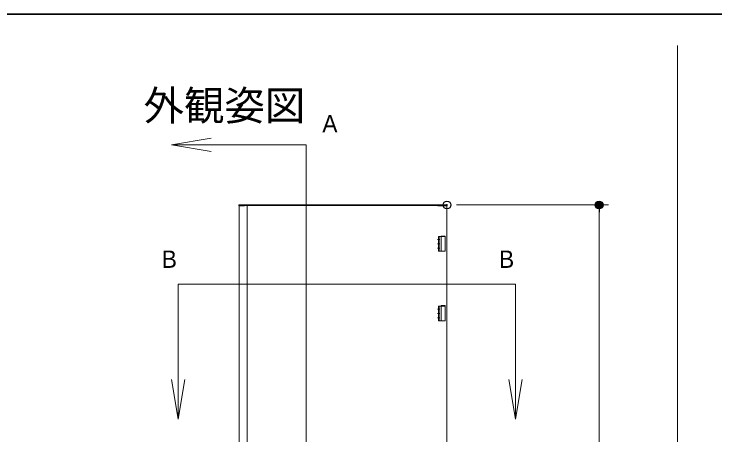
# Model space of a CAD drawing. Units: millimetres, scale not verified. Extents: x -909 to 909, y -457 to 457.
# Drawn here: x -499.2 to -276.2, y 281.6 to 415.5 of the extents above; entities that cross this region are included whole.
import ezdxf
from ezdxf.enums import TextEntityAlignment as Align

# ---------------------------------------------------------------- set-up
doc = ezdxf.new("R2010")
doc.units = ezdxf.units.MM
doc.header["$LTSCALE"] = 5
doc.header["$PDMODE"] = 32
doc.header["$PDSIZE"] = 2.5
for name, color, linetype, lineweight in [('0-0_1図面枠', 7, 'Continuous', 20), ('0-1_3一般', 7, 'Continuous', 15), ('0-2_2寸法-1', 7, 'Continuous', 15), ('0-3_0', 7, 'Continuous', 25)]:
    doc.layers.add(name, color=color, linetype=linetype, lineweight=lineweight)
doc.layers.add('0-4_Defpoints', color=7, linetype='Continuous')
doc.styles.add('ＭＳ Ｐゴシック', font='')
doc.styles.get('ＭＳ Ｐゴシック').set_extended_font_data('MS PGothic')

# ---------------------------------------------------------------- blocks, each defined once
blk = doc.blocks.new('グループ-2')
at = {"layer": '0-0_1図面枠', "lineweight": 35}
blk.add_lwpolyline([(-3000, 2077.5), (3000, 2077.5), (3000, -2077.5), (-3000, -2077.5)], close=True, dxfattribs=at)
blk = doc.blocks.new('図面枠')
at = {"layer": '0-0_1図面枠'}
blk.add_blockref('グループ-2', (0, 0), dxfattribs=at)
blk = doc.blocks.new('グループ-4')
at = {"layer": '0-1_3一般'}
for points in [[(-841.89, 1879.89), (-904.89, 1869.39), (-841.89, 1858.89)], [(-690.35, 1869.39), (-841.89, 1869.39), (-904.89, 1869.39)]]:
    blk.add_lwpolyline(points, dxfattribs=at)
blk = doc.blocks.new('グループ-6')
at = {"layer": '0-1_3一般'}
for points in [[(-894, 1647.88), (-894, 1496.33), (-894, 1433.33)], [(-904.5, 1496.33), (-894, 1433.33), (-883.5, 1496.33)]]:
    blk.add_lwpolyline(points, dxfattribs=at)
blk = doc.blocks.new('グループ-7')
at = {"layer": '0-1_3一般'}
for points in [[(-357.5, 1647.88), (-357.5, 1496.33), (-357.5, 1433.33)], [(-368, 1496.33), (-357.5, 1433.33), (-347, 1496.33)]]:
    blk.add_lwpolyline(points, dxfattribs=at)
blk = doc.blocks.new('グループ-10')
at = {"layer": '0-1_3一般'}
for p, q in [((-477.68, 1718.8), (-481.38, 1718.8)), ((-478.79, 1723.52), (-478.79, 1700.41)), ((-475.8, 1723.52), (-475.8, 1700.41)), ((-477.68, 1711.97), (-481.38, 1711.97)), ((-477.68, 1705.14), (-481.38, 1705.14))]:
    blk.add_line(p, q, dxfattribs=at)
blk.add_lwpolyline([(-480.27, 1723.52), (-480.27, 1700.41), (-469.16, 1700.41), (-469.16, 1723.52)], close=True, dxfattribs=at)
blk.add_lwpolyline([(-469.34, 1723.52), (-469.34, 1724.45), (-475.62, 1724.45), (-475.62, 1723.52)], dxfattribs=at)
blk = doc.blocks.new('グループ-11')
at = {"layer": '0-1_3一般'}
for p, q in [((-477.68, 1608.06), (-481.38, 1608.06)), ((-478.79, 1612.78), (-478.79, 1589.67)), ((-475.8, 1612.78), (-475.8, 1589.67)), ((-477.68, 1601.23), (-481.38, 1601.23)), ((-477.68, 1594.4), (-481.38, 1594.4))]:
    blk.add_line(p, q, dxfattribs=at)
blk.add_lwpolyline([(-480.27, 1612.78), (-480.27, 1589.67), (-469.16, 1589.67), (-469.16, 1612.78)], close=True, dxfattribs=at)
blk.add_lwpolyline([(-469.34, 1612.78), (-469.34, 1613.7), (-475.62, 1613.7), (-475.62, 1612.78)], dxfattribs=at)
blk = doc.blocks.new('グループ-14')
at = {"layer": '0-1_3一般'}
for p, q in [((-480.82, 1773.82), (-466.52, 1773.82)), ((-480.82, 1773.82), (-480.82, 1772.35)), ((-466.33, 1773.64), (-466.33, 1772.53)), ((-480.82, 1772.35), (-466.52, 1772.35))]:
    blk.add_line(p, q, dxfattribs=at)
for centre, start, end in [((-466.52, 1773.64), 0, 90), ((-466.52, 1772.53), 270, 0)]:
    blk.add_arc(centre, 0.185, start, end, dxfattribs=at)
blk = doc.blocks.new('_Dot')
at = {"layer": '0-3_0'}
blk.add_line((-2.5, 0), (-5, 0), dxfattribs=at)
for points in [[(0, 0), (-2.5, 0), (-2.48, 0.31)], [(0, 0), (-2.48, -0.31), (-2.5, 0)], [(0, 0), (-2.48, 0.31), (-2.42, 0.62)], [(0, 0), (-2.42, -0.62), (-2.48, -0.31)], [(0, 0), (-2.42, 0.62), (-2.32, 0.92)], [(0, 0), (-2.32, -0.92), (-2.42, -0.62)], [(0, 0), (-2.32, 0.92), (-2.19, 1.2)], [(0, 0), (-2.19, -1.2), (-2.32, -0.92)], [(0, 0), (-2.19, 1.2), (-2.02, 1.47)], [(0, 0), (-2.02, -1.47), (-2.19, -1.2)], [(0, 0), (-2.02, 1.47), (-1.82, 1.71)], [(0, 0), (-1.82, -1.71), (-2.02, -1.47)], [(0, 0), (-1.82, 1.71), (-1.59, 1.93)], [(0, 0), (-1.59, -1.93), (-1.82, -1.71)], [(0, 0), (-1.59, 1.93), (-1.34, 2.11)], [(0, 0), (-1.34, -2.11), (-1.59, -1.93)], [(0, 0), (-1.34, 2.11), (-1.06, 2.26)], [(0, 0), (-1.06, -2.26), (-1.34, -2.11)], [(0, 0), (-1.06, 2.26), (-0.77, 2.38)], [(0, 0), (-0.77, -2.38), (-1.06, -2.26)], [(0, 0), (-0.77, 2.38), (-0.47, 2.46)], [(0, 0), (-0.47, -2.46), (-0.77, -2.38)], [(0, 0), (-0.47, 2.46), (-0.16, 2.5)], [(0, 0), (-0.16, -2.5), (-0.47, -2.46)], [(0, 0), (-0.16, 2.5), (0.16, 2.5)], [(0, 0), (0.16, -2.5), (-0.16, -2.5)], [(0, 0), (0.16, 2.5), (0.47, 2.46)], [(0, 0), (0.47, 2.46), (0.77, 2.38)], [(0, 0), (0.77, 2.38), (1.06, 2.26)], [(0, 0), (1.06, 2.26), (1.34, 2.11)], [(0, 0), (1.34, 2.11), (1.59, 1.93)], [(0, 0), (1.59, 1.93), (1.82, 1.71)], [(0, 0), (1.82, 1.71), (2.02, 1.47)], [(0, 0), (2.02, 1.47), (2.19, 1.2)], [(0, 0), (2.19, 1.2), (2.32, 0.92)], [(0, 0), (2.32, 0.92), (2.42, 0.62)], [(0, 0), (2.42, 0.62), (2.48, 0.31)], [(0, 0), (2.48, 0.31), (2.5, 0)], [(0, 0), (0.47, -2.46), (0.16, -2.5)], [(0, 0), (0.77, -2.38), (0.47, -2.46)], [(0, 0), (1.06, -2.26), (0.77, -2.38)], [(0, 0), (1.34, -2.11), (1.06, -2.26)], [(0, 0), (1.59, -1.93), (1.34, -2.11)], [(0, 0), (1.82, -1.71), (1.59, -1.93)], [(0, 0), (2.02, -1.47), (1.82, -1.71)], [(0, 0), (2.19, -1.2), (2.02, -1.47)], [(0, 0), (2.32, -0.92), (2.19, -1.2)], [(0, 0), (2.42, -0.62), (2.32, -0.92)], [(0, 0), (2.48, -0.31), (2.42, -0.62)], [(0, 0), (2.5, 0), (2.48, -0.31)]]:
    blk.add_solid(points, dxfattribs=at)

msp = doc.modelspace()

# ---------------------------------------------------------------- linework, layer by layer
at = {"layer": '0-1_3一般'}
for p, q in [((-288.125, 405.5), (-288.125, -360.5)), ((-406.194, 373.878), (-406.194, 161.767)), ((-427.7, 354.728), (-427.7, 354.507)), ((-427.663, 354.765), (-425.936, 354.765)), ((-425.899, 354.765), (-425.899, 354.662)), ((-425.899, 354.765), (-364.289, 354.765)), ((-425.899, 354.508), (-425.899, 354.728)), ((-425.899, 354.662), (-364.289, 354.662)), ((-427.663, 354.47), (-425.936, 354.47)), ((-427.59, 180.504), (-427.59, 354.47)), ((-425.899, 354.558), (-364.289, 354.558)), ((-425.013, 354.558), (-425.013, 180.504)), ((-361.502, 354.47), (-361.502, 180.393)), ((-446.925, 329.576), (-339.626, 329.576))]:
    msp.add_line(p, q, dxfattribs=at)
msp.add_lwpolyline([(-425.899, 354.558), (-425.899, 354.662), (-364.289, 354.662)], dxfattribs=at)
for centre, start, end in [((-427.663, 354.728), 90, 180), ((-425.936, 354.728), 0, 90), ((-427.663, 354.507), 180, 270), ((-425.936, 354.507), 270, 2.37868)]:
    msp.add_arc(centre, 0.0369, start, end, dxfattribs=at)
at = {"layer": '0-2_2寸法-1'}
for p, q in [((-358.428, 354.765), (-310.031, 354.765)), ((-313.031, 182.348), (-313.031, 352.514))]:
    msp.add_line(p, q, dxfattribs=at)
at = {"layer": '0-4_Defpoints'}
for p in [(-361.428, 354.765), (-313.031, 354.765)]:
    msp.add_point(p, dxfattribs=at)

# ---------------------------------------------------------------- block references
at = {"layer": '0-0_1図面枠', "xscale": 0.2, "yscale": 0.2}
msp.add_blockref('図面枠', (-268.125, 0), dxfattribs=at)
at = {"layer": '0-1_3一般', "xscale": 0.2, "yscale": 0.2}
for name in ['グループ-4', 'グループ-14', 'グループ-10', 'グループ-6', 'グループ-7', 'グループ-11']:
    msp.add_blockref(name, (-268.125, 0), dxfattribs=at)
at = {"layer": '0-2_2寸法-1', "xscale": 0.4502051, "yscale": 0.4502051, "rotation": 90}
msp.add_blockref('_Dot', (-313.031, 354.765), dxfattribs=at)

# ---------------------------------------------------------------- texts
at = {"layer": '0-1_3一般', "style": 'ＭＳ Ｐゴシック'}
for s, height, p in [('外観姿図', 9.433, (-457.957, 378.839)), ('A', 5.503, (-401.077, 376.219)), ('B', 5.503, (-452.151, 333.112)), ('B', 5.503, (-344.852, 333.112))]:
    msp.add_text(s, height=height, dxfattribs=at).set_placement(p, align=Align.BOTTOM_LEFT)

doc.saveas('drawing.dxf')
